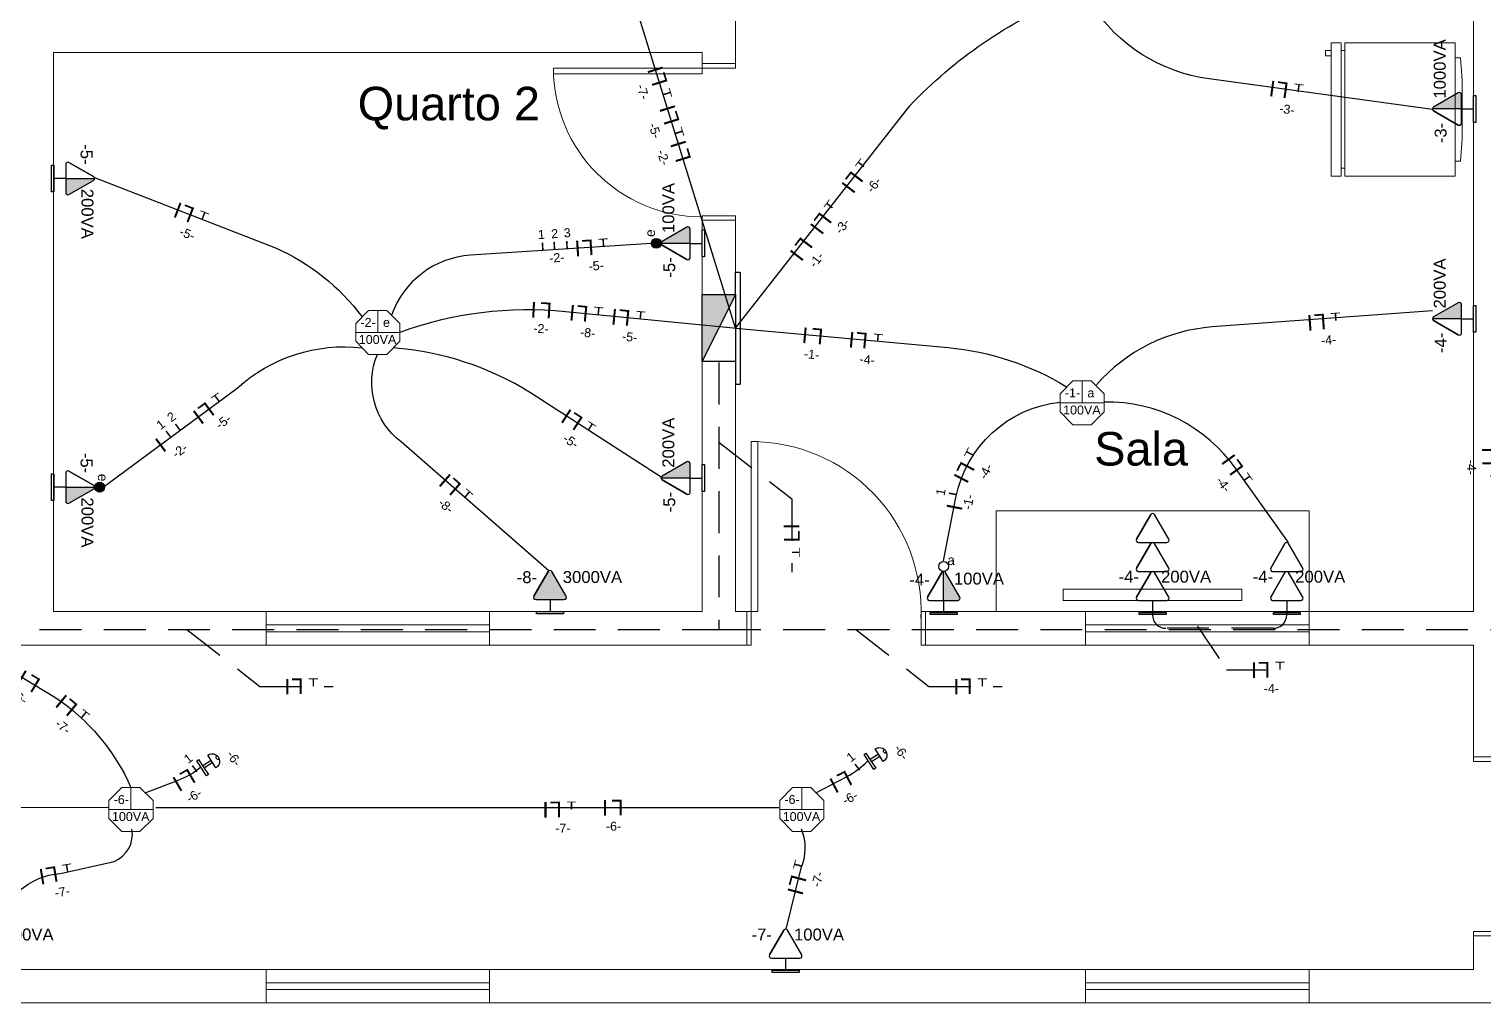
# Model space of a CAD drawing. Header units: millimetres. Extents: x 40 to 176, y -32 to 59.
# Drawn here: x 67.31 to 73.81, y -5.12 to -0.76 of the extents above; entities that cross this region are included whole.
import ezdxf
from ezdxf.enums import TextEntityAlignment as Align

# ---------------------------------------------------------------- set-up
doc = ezdxf.new("R2010")
doc.units = ezdxf.units.MM
doc.linetypes.add('HIDDEN', pattern=[0.375, 0.25, -0.125])
doc.layers.get('0').update_dxf_attribs({"lineweight": 30})
for name, color, linetype in [('1 - Circuitos', 7, 'Continuous'), ('22 - Textos', 7, 'Continuous'), ('5 - Identificadores', 7, 'Continuous'), ('7 - Eletroduto', 6, 'Continuous'), ('8 - Pontos de iluminação', 5, 'Continuous'), ('9 - Pontos de Tomadas', 240, 'Continuous'), ('Pontos de Tomadas', 240, 'Continuous')]:
    doc.layers.add(name, color=color, linetype=linetype)
for name, color, linetype, lineweight in [('21 - Portas', 251, 'Continuous', 9), ('3 - Cozinha', 160, 'Continuous', 20), ('4 - Edificação', 8, 'Continuous', 20)]:
    doc.layers.add(name, color=color, linetype=linetype, lineweight=lineweight)
doc.styles.add('Arial0', font='arial.ttf', dxfattribs={"height": 3.14658})
doc.styles.add('SEACAD_Arial', font='arial.ttf')
doc.styles.get("Standard").update_dxf_attribs({"font": 'arial.ttf'})
doc.styles.add('TEXTO_NOMEQUADRO', font='arial.ttf')

# ---------------------------------------------------------------- blocks, each defined once
blk = doc.blocks.new('DUPLEX320PL')
for p, q in [((-0.058, -0.1246), (-0.058, -0.6181)), ((-0.058, -0.1246), (0.538, -0.1246)), ((0.538, -0.6181), (0.538, -0.1246)), ((0.538, -0.6181), (-0.058, -0.6181)), ((0.538, -0.6338), (-0.058, -0.6338)), ((-0.058, -0.6338), (-0.058, -0.6799)), ((-0.023, -0.6181), (-0.023, -0.6338)), ((0.503, -0.6338), (0.503, -0.6181)), ((0.538, -0.6338), (0.538, -0.6799)), ((-0.058, -0.6799), (0.538, -0.6799))]:
    blk.add_line(p, q)
blk.add_lwpolyline([(0.4713, -0.1246), (0.4713, -0.1005), (0.3713, -0.0932), (0.1087, -0.0932), (0.0087, -0.1005), (0.0087, -0.1246)])
blk.add_lwpolyline([(0.4797, -0.6799), (0.4797, -0.7042), (0.5039, -0.7042), (0.5039, -0.6799)], close=True)
blk = doc.blocks.new('LAMPADA_TETO')
at = {"layer": '8 - Pontos de iluminação', "color": 5, "linetype": 'Continuous', "lineweight": 15, "true_color": 0x000005}
blk.add_lwpolyline([(0.0401, 0.0986), (-0.0412, 0.0986), (-0.0986, 0.0401), (-0.0986, -0.0395), (-0.0412, -0.098), (0.0401, -0.098), (0.0986, -0.0395), (0.0986, 0.0401)], close=True, dxfattribs=at)
for points in [[(0, 0), (0, 0.0986), (0, 0.0986)], [(0.0986, 0), (-0.0986, 0), (-0.0986, 0)]]:
    blk.add_lwpolyline(points, dxfattribs=at)
at = {"layer": '5 - Identificadores', "ltscale": 0.8, "flags": 4}
blk.add_attdef('I', (0.0233, 0.025), '', height=0.04, dxfattribs=at)
at = {"layer": '5 - Identificadores', "ltscale": 0.8}
blk.add_attdef('-N-', (-0.0775, 0.0247), '', height=0.04, dxfattribs=at)
at = {"layer": '5 - Identificadores', "ltscale": 0.8, "flags": 4}
blk.add_attdef('S-VA', text='', height=0.04, dxfattribs=at).set_placement((-0.0012, -0.0514), align=Align.CENTER)
blk = doc.blocks.new('CIRCUITO_TOMADA')
at = {"layer": '1 - Circuitos', "color": 1}
blk.add_attdef('I', (-0.074, -0.0364), '', height=0.07, dxfattribs=at)
at = {"layer": '1 - Circuitos', "color": 5}
blk.add_attdef('L', (0.0122, 0.035), '', height=0.07, rotation=180, dxfattribs=at)
at = {"layer": '1 - Circuitos', "color": 7, "width": 1.5}
blk.add_attdef('T', (0.0337, 0.0003), '', height=0.035, dxfattribs=at)
at = {"layer": '5 - Identificadores', "ltscale": 0.8}
blk.add_attdef('-N-', (-0.0167, -0.1035), '', height=0.04, dxfattribs=at)
blk = doc.blocks.new('CIRCUITO_LAMPADA')
at = {"layer": '1 - Circuitos', "color": 1}
blk.add_attdef('I', (-0.0831, -0.0365), '', height=0.07, dxfattribs=at)
at = {"layer": '1 - Circuitos', "color": 5}
blk.add_attdef('L', (0.0125, 0.035), '', height=0.07, rotation=180, dxfattribs=at)
at = {"layer": '5 - Identificadores', "ltscale": 0.8}
blk.add_attdef('-N-', (-0.066, -0.103), '', height=0.04, dxfattribs=at)
blk = doc.blocks.new('TOMADA MEDIA')
at = {"layer": '9 - Pontos de Tomadas'}
h = blk.add_hatch(color=256, dxfattribs=at)
h.dxf.hatch_style = 1
h.paths.add_polyline_path([(0.0084, 0.1784, 0.268035), (0, 0.1833), (0, 0.0536), (0.0636, 0.0536, 0.577243), (0.072, 0.0682)])
for p, q in [((-0.072, 0.0682), (-0.0084, 0.1784)), ((-0.0084, 0.1784), (-0.072, 0.0682)), ((-0.0084, 0.1784), (-0.072, 0.0682)), ((0, 0.0536), (0, 0.1833)), ((0.072, 0.0682), (0.0084, 0.1784)), ((-0.0636, 0.0536), (0.0636, 0.0536)), ((-0.06, -0.01), (-0.06, 0)), ((-0.06, 0), (0, 0)), ((0, 0.0536), (0, 0)), ((0, 0), (0.06, 0)), ((0.06, 0), (0.06, -0.01)), ((0.06, -0.01), (-0.06, -0.01))]:
    blk.add_line(p, q, dxfattribs=at)
for centre, start, end in [((0, 0.1735), 29.98164, 150.01836), ((-0.0636, 0.0634), 150.01836, 270), ((0.0636, 0.0634), 270, 29.98164)]:
    blk.add_arc(centre, 0.00975, start, end, dxfattribs=at)
at = {"layer": '5 - Identificadores', "color": 7, "style": 'Arial0'}
for tag, p in [('-N-', (-0.1533, 0.1203)), ('VA', (0.046, 0.1242))]:
    blk.add_attdef(tag, p, '', height=0.0534, dxfattribs=at)
blk = doc.blocks.new('CIRCUITO_3W_INTERRUPTOR')
at = {"layer": '1 - Circuitos', "color": 1}
blk.add_attdef('I', (-0.0712, -0.0364), '', height=0.07, dxfattribs=at)
at = {"layer": '1 - Circuitos', "color": 3, "width": 1.5}
for p in [(-0.0109, -0.0001), (0.0415, 0.0004)]:
    blk.add_attdef('I', p, '', height=0.035, dxfattribs=at)
at = {"layer": '5 - Identificadores', "ltscale": 0.8}
for tag, p in [('R', (-0.0185, 0.0522)), ('R', (0.0409, 0.0518)), ('-N-', (-0.0373, -0.0917))]:
    blk.add_attdef(tag, p, '', height=0.04, dxfattribs=at)
blk = doc.blocks.new('CIRCUITO_3W_RETORNOS')
at = {"layer": '1 - Circuitos', "color": 3, "width": 1.5}
for p in [(-0.0629, -0.0004), (-0.0104, 0.0001), (0.0461, 0.0006)]:
    blk.add_attdef('I', p, '', height=0.035, dxfattribs=at)
at = {"layer": '5 - Identificadores', "ltscale": 0.8}
for tag, p in [('R', (-0.0704, 0.0519)), ('R', (-0.011, 0.0515)), ('R', (0.0456, 0.052)), ('-N-', (-0.0269, -0.0561))]:
    blk.add_attdef(tag, p, '', height=0.04, dxfattribs=at)
blk = doc.blocks.new('TOMADA BAIXA')
at = {"layer": '9 - Pontos de Tomadas'}
for p, q in [((-0.072, 0.0682), (-0.0084, 0.1784)), ((-0.0084, 0.1784), (-0.072, 0.0682)), ((-0.0084, 0.1784), (-0.072, 0.0682)), ((0.072, 0.0682), (0.0084, 0.1784)), ((-0.0636, 0.0536), (0.0636, 0.0536)), ((-0.06, -0.01), (-0.06, 0)), ((-0.06, 0), (0, 0)), ((0, 0.0536), (0, 0)), ((0, 0), (0.06, 0)), ((0.06, 0), (0.06, -0.01)), ((0.06, -0.01), (-0.06, -0.01))]:
    blk.add_line(p, q, dxfattribs=at)
for centre, start, end in [((0, 0.1735), 29.98164, 150.01836), ((-0.0636, 0.0634), 150.01836, 270), ((0.0636, 0.0634), 270, 29.98164)]:
    blk.add_arc(centre, 0.00975, start, end, dxfattribs=at)
at = {"layer": '5 - Identificadores', "color": 7, "style": 'Arial0'}
for tag, p in [('-N-', (-0.1524, 0.1329)), ('VA', (0.0376, 0.1329))]:
    blk.add_attdef(tag, p, '', height=0.0534, dxfattribs=at)
blk = doc.blocks.new('FASE_RETORNO')
at = {"layer": '1 - Circuitos', "color": 1}
blk.add_attdef('I', (-0.014, -0.0359), '', height=0.07, dxfattribs=at)
at = {"layer": '1 - Circuitos', "color": 3, "width": 1.5}
blk.add_attdef('I', (0.0462, 0.0004), '', height=0.035, dxfattribs=at)
at = {"layer": '5 - Identificadores', "ltscale": 0.8}
for tag, p in [('R', (0.0387, 0.0527)), ('-N-', (0.0004, -0.0772))]:
    blk.add_attdef(tag, p, '', height=0.04, dxfattribs=at)
blk = doc.blocks.new('SENSOR_DE_PRESENCA')
at = {"layer": '8 - Pontos de iluminação'}
for p, q in [((-0.006, -0.0546), (-0.006, -0.01)), ((0.006, -0.0546), (0.006, -0.01))]:
    blk.add_line(p, q, dxfattribs=at)
blk.add_lwpolyline([(0.04, -0.01), (0.04, 0), (0, 0), (-0.04, 0), (-0.04, -0.01), (0, -0.01)], close=True, dxfattribs=at)
blk.add_lwpolyline([(0.0336, -0.0546), (-0.0336, -0.0546, 1.045949)], format="xyb", close=True, dxfattribs=at)
blk.add_arc((0, -0.0897), 0.01, 8.55438, 171.44562, dxfattribs=at)
at = {"layer": '5 - Identificadores', "ltscale": 0.8}
blk.add_attdef('-1-', (0.009, -0.1258), '', height=0.04, dxfattribs=at)
blk = doc.blocks.new('TOMADA_ALTA')
at = {"layer": 'Pontos de Tomadas'}
h = blk.add_hatch(color=256, dxfattribs=at)
h.dxf.hatch_style = 1
h.paths.add_polyline_path([(0.0636, 0.0536, 0.577243), (0.072, 0.0682), (0.0084, 0.1784, 0.577564), (-0.0084, 0.1784), (-0.072, 0.0682, 0.577243), (-0.0636, 0.0536)])
for p, q in [((-0.072, 0.0682), (-0.0084, 0.1784)), ((-0.0084, 0.1784), (-0.072, 0.0682)), ((-0.0084, 0.1784), (-0.072, 0.0682)), ((0.072, 0.0682), (0.0084, 0.1784)), ((-0.0636, 0.0536), (0.0636, 0.0536)), ((-0.06, -0.01), (-0.06, 0)), ((-0.06, 0), (0, 0)), ((0, 0.0536), (0, 0)), ((0, 0), (0.06, 0)), ((0.06, 0), (0.06, -0.01)), ((0.06, -0.01), (-0.06, -0.01))]:
    blk.add_line(p, q, dxfattribs=at)
for centre, start, end in [((0, 0.1735), 29.98164, 150.01836), ((-0.0636, 0.0634), 150.01836, 270), ((0.0636, 0.0634), 270, 29.98164)]:
    blk.add_arc(centre, 0.00975, start, end, dxfattribs=at)
at = {"layer": '5 - Identificadores', "color": 7, "style": 'Arial0'}
for tag, p in [('-N-', (-0.1488, 0.1269)), ('VA', (0.0571, 0.1277))]:
    blk.add_attdef(tag, p, '', height=0.0534, dxfattribs=at)

msp = doc.modelspace()

# ---------------------------------------------------------------- hatches: boundary and pattern name
at = {"layer": '7 - Eletroduto'}
h = msp.add_hatch(color=256, dxfattribs=at)
h.dxf.hatch_style = 1
h.paths.add_polyline_path([(70.3208, -1.9504), (70.3208, -2.2504), (70.4708, -1.9504)])
at = {"layer": '9 - Pontos de Tomadas'}
h = msp.add_hatch(color=256, dxfattribs=at)
h.dxf.hatch_style = 1
h.paths.add_polyline_path([(70.0939, -1.7215, 1), (70.1379, -1.7215, 1)])
h = msp.add_hatch(color=256, dxfattribs=at)
h.dxf.hatch_style = 1
h.paths.add_polyline_path([(67.6485, -2.8115, 1), (67.6045, -2.8115, 1)])

# ---------------------------------------------------------------- linework, layer by layer
at = {"layer": '21 - Portas'}
for p, q in [((69.3708, -3.4277), (68.3708, -3.4277)), ((73.0358, -3.4277), (72.0358, -3.4277)), ((69.3708, -3.4577), (68.3708, -3.4577)), ((73.0358, -3.4577), (72.0358, -3.4577)), ((69.3708, -5.0277), (68.3708, -5.0277)), ((69.3708, -5.0577), (68.3708, -5.0577)), ((73.0358, -5.0277), (72.0358, -5.0277)), ((73.0358, -5.0577), (72.0358, -5.0577))]:
    msp.add_line(p, q, dxfattribs=at)
for points in [[(70.3208, -0.9377), (70.3208, -0.9639), (69.6558, -0.9639), (69.6558, -0.9377)], [(70.3208, -0.9377), (70.4708, -0.9377), (70.4708, -0.9177), (70.3208, -0.9177)], [(70.3208, -1.6177), (70.4708, -1.6177), (70.4708, -1.5977), (70.3208, -1.5977)], [(70.5408, -3.3677), (70.5708, -3.3677), (70.5708, -2.6077), (70.5408, -2.6077)], [(69.3708, -3.3677), (68.3708, -3.3677), (68.3708, -3.5177), (69.3708, -3.5177)], [(70.5208, -3.3677), (70.5208, -3.5177), (70.5408, -3.5177), (70.5408, -3.3677)], [(71.3008, -3.3677), (71.3008, -3.5177), (71.3208, -3.5177), (71.3208, -3.3677)], [(73.0358, -3.3677), (72.0358, -3.3677), (72.0358, -3.5177), (73.0358, -3.5177)], [(73.9208, -4.0377), (73.7708, -4.0377), (73.7708, -4.0177), (73.9208, -4.0177)], [(73.9208, -4.8177), (73.7708, -4.8177), (73.7708, -4.7977), (73.9208, -4.7977)], [(69.3708, -4.9677), (68.3708, -4.9677), (68.3708, -5.1177), (69.3708, -5.1177)], [(73.0358, -4.9677), (72.0358, -4.9677), (72.0358, -5.1177), (73.0358, -5.1177)]]:
    msp.add_lwpolyline(points, close=True, dxfattribs=at)
for centre, radius, start, end in [((70.3208, -0.9377), 0.665, 180, 270), ((70.5408, -3.3677), 0.76, 357.73774, 90)]:
    msp.add_arc(centre, radius, start, end, dxfattribs=at)
at = {"layer": '3 - Cozinha'}
for points in [[(73.0358, -2.9177), (71.6358, -2.9177), (71.6358, -3.3677), (73.0358, -3.3677)], [(72.7358, -3.2677), (71.9358, -3.2677), (71.9358, -3.3177), (72.7358, -3.3177)]]:
    msp.add_lwpolyline(points, close=True, dxfattribs=at)
at = {"layer": '4 - Edificação'}
for p, q in [((73.7708, 0.3823), (73.7708, -3.3677)), ((70.4708, -0.6677), (70.4708, -0.9177)), ((67.4208, -3.3677), (67.4208, -0.8677)), ((67.4208, -0.8677), (70.3208, -0.8677)), ((70.3208, -0.9177), (70.3208, -0.8677)), ((70.4708, -0.9177), (70.3208, -0.9177)), ((70.4708, -1.6177), (70.3208, -1.6177)), ((70.3208, -1.6177), (70.3208, -3.3677)), ((70.4708, -3.3677), (70.4708, -1.6177)), ((70.3208, -3.3677), (67.4208, -3.3677)), ((70.5408, -3.3677), (70.4708, -3.3677)), ((73.7708, -3.3677), (71.3008, -3.3677)), ((71.3208, -3.5177), (71.3208, -3.3677)), ((63.6208, -3.5177), (70.5408, -3.5177)), ((71.3008, -3.5177), (73.7708, -3.5177)), ((73.7708, -3.5177), (73.7708, -4.0177)), ((73.9208, -4.0177), (73.7708, -4.0177)), ((73.7708, -4.9677), (73.7708, -4.8177)), ((73.7708, -4.8177), (73.9208, -4.8177)), ((61.6708, -4.9677), (73.7708, -4.9677)), ((55.6708, -5.1177), (80.4208, -5.1177))]:
    msp.add_line(p, q, dxfattribs=at)
msp.add_lwpolyline([(53.5708, -5.1177), (80.5708, -5.1177), (80.5708, 2.8823), (53.5708, 2.8823)], close=True, dxfattribs=at)
at = {"layer": '7 - Eletroduto'}
for p, q in [((70.4708, -1.9504), (70.4708, -1.8504)), ((70.4708, -1.8504), (70.4908, -1.8504)), ((70.4908, -1.8504), (70.4908, -2.3504)), ((70.3208, -2.2504), (70.3208, -1.9504)), ((70.3208, -1.9504), (70.4708, -1.9504)), ((70.4708, -1.9504), (70.3208, -2.2504)), ((70.4708, -1.9504), (70.4708, -2.2504)), ((70.4708, -2.2504), (70.3208, -2.2504)), ((70.4708, -2.2504), (70.4708, -2.3504)), ((70.4708, -2.3504), (70.4908, -2.3504)), ((72.3358, -3.3677), (72.3358, -3.3827)), ((72.9358, -3.3677), (72.9358, -3.3827)), ((64.8776, -4.2362), (67.6644, -4.2445)), ((67.8772, -4.2445), (70.6644, -4.2445))]:
    msp.add_line(p, q, dxfattribs=at)
at = {"layer": '7 - Eletroduto', "linetype": 'HIDDEN', "ltscale": 0.75}
for p, q in [((70.3967, -2.2541), (70.3967, -3.4479)), ((70.3958, -2.61), (70.7228, -2.8643)), ((70.7228, -2.8643), (70.7228, -3.1913)), ((72.8758, -3.4427), (72.3958, -3.4427)), ((67.07, -3.4479), (70.3967, -3.4479)), ((68.0165, -3.4479), (68.3435, -3.7022)), ((70.3967, -3.4479), (77.2167, -3.4479)), ((71.0086, -3.4479), (71.3356, -3.7022)), ((68.3435, -3.7022), (68.6705, -3.7022)), ((71.3356, -3.7022), (71.6626, -3.7022))]:
    msp.add_line(p, q, dxfattribs=at)
at = {"layer": '7 - Eletroduto', "linetype": 'HIDDEN', "ltscale": 0.7}
for p, q in [((72.5374, -3.4326), (72.6671, -3.6278)), ((72.6671, -3.6278), (72.9418, -3.6278))]:
    msp.add_line(p, q, dxfattribs=at)
at = {"layer": '7 - Eletroduto'}
for points in [[(70.4709, -2.1003), (69.937, -0.3756, 0.303048), (68.9406, 0.4363, 60.310007)], [(70.4708, -2.1004), (71.2501, -1.1069, -0.106289), (71.9591, -0.6202, -2.210213)], [(73.5875, -1.1227), (72.589, -0.9862, -0.217758), (72.061, -0.6517, 6.805289)], [(67.6041, -1.4277), (68.4128, -1.7414, -0.129867), (68.8008, -2.0506, -0.492132)], [(70.0939, -1.7215), (69.285, -1.7746, 0.300964), (68.9326, -2.0427, 4.373935)], [(70.4911, -2.1043), (69.7106, -2.0274, 0.112765), (68.9698, -2.1198, -1.427404)], [(73.5875, -2.0227), (72.6019, -2.0954, 0.197624), (72.0852, -2.3539, 45.154971)], [(70.4708, -2.1004), (71.4217, -2.1874, -0.114414), (71.9508, -2.3623, 0.280528)], [(67.6481, -2.8077), (68.2419, -2.3685, -0.215908), (68.8008, -2.1887, -0.692834)], [(70.1375, -2.767), (69.554, -2.3897, 0.121026), (68.94, -2.1887, -0.369261)], [(69.6354, -3.1861), (68.9751, -2.6084, -0.341734), (68.869, -2.2179, 382.947061)], [(71.401, -3.1404), (71.4563, -2.8585, -0.328879), (71.9221, -2.4316, 0.899041)], [(72.9443, -3.0596), (72.7111, -2.7327, 0.249814), (72.1193, -2.4314, -4.254472)], [(66.9284, -3.4492), (67.4265, -3.7501, -0.140682), (67.7668, -4.1544, -0.265269)], [(67.1593, -4.7881, -0.318597), (67.4515, -4.5384), (67.691, -4.4854, 0.353081), (67.7712, -4.3412, 17.605746)], [(70.6969, -4.7884), (70.7642, -4.5155, 0.194699), (70.7663, -4.3412, -4.674369)]]:
    msp.add_lwpolyline(points, format="xyb", dxfattribs=at)
for centre, start, end in [((72.3958, -3.3827), 180, 270), ((72.8758, -3.3827), 270, 0)]:
    msp.add_arc(centre, 0.06, start, end, dxfattribs=at)
at = {"layer": '8 - Pontos de iluminação'}
for points in [[(67.8308, -4.1784), (67.9747, -4.1233, 0.082035), (68.0775, -4.0632, -0.114062)], [(70.8305, -4.1779), (70.9671, -4.1066, 0.082035), (71.0623, -4.035, -0.114062)]]:
    msp.add_lwpolyline(points, format="xyb", dxfattribs=at)
at = {"layer": '9 - Pontos de Tomadas'}
for p, q in [((72.2642, -3.0439), (72.3277, -2.9338)), ((72.3277, -2.9338), (72.2642, -3.0439)), ((72.3277, -2.9338), (72.2642, -3.0439)), ((72.4082, -3.0439), (72.3446, -2.9338)), ((72.2642, -3.1736), (72.3277, -3.0634)), ((72.3277, -3.0634), (72.2642, -3.1736)), ((72.3277, -3.0634), (72.2642, -3.1736)), ((72.2726, -3.0586), (72.3997, -3.0586)), ((72.4082, -3.1736), (72.3446, -3.0634)), ((72.8642, -3.1736), (72.9277, -3.0634)), ((72.9277, -3.0634), (72.8642, -3.1736)), ((72.9277, -3.0634), (72.8642, -3.1736)), ((73.0082, -3.1736), (72.9446, -3.0634)), ((72.2726, -3.1882), (72.3997, -3.1882)), ((72.8726, -3.1882), (72.9997, -3.1882))]:
    msp.add_line(p, q, dxfattribs=at)
for centre in [(70.1159, -1.7215), (67.6265, -2.8115), (71.4014, -3.1662)]:
    msp.add_circle(centre, 0.022, dxfattribs=at)
for centre, start, end in [((72.3362, -2.9386), 29.98164, 150.01836), ((72.2726, -3.0488), 150.01836, 270), ((72.3997, -3.0488), 270, 29.98164), ((72.3362, -3.0683), 29.98164, 150.01836), ((72.9362, -3.0683), 29.98164, 150.01836), ((72.2726, -3.1785), 150.01836, 270), ((72.3997, -3.1785), 270, 29.98164), ((72.8726, -3.1785), 150.01836, 270), ((72.9997, -3.1785), 270, 29.98164), ((72.9362, -3.198), 29.98164, 150.01836)]:
    msp.add_arc(centre, 0.00975, start, end, dxfattribs=at)

# ---------------------------------------------------------------- block references
at = {"layer": '3 - Cozinha', "xscale": -1, "rotation": 270.000000000013}
msp.add_blockref('DUPLEX320PL', (73.814, -1.3627), dxfattribs=at)
at = {"layer": '8 - Pontos de iluminação', "color": 142}
ref = msp.add_blockref('LAMPADA_TETO', (68.8707, -2.1199), dxfattribs=at)
ref.add_attrib('-N-', '-2-', (68.7932, -2.0952), dxfattribs={"layer": '5 - Identificadores', "ltscale": 0.8, "height": 0.04})
ref.add_attrib('I', 'e', (68.894, -2.0949), dxfattribs={"layer": '5 - Identificadores', "ltscale": 0.8, "height": 0.04})
ref.add_attrib('S-VA', '100VA', dxfattribs={"layer": '5 - Identificadores', "ltscale": 0.8, "height": 0.04}).set_placement((68.8695, -2.1713), align=Align.CENTER)
ref = msp.add_blockref('LAMPADA_TETO', (67.7668, -4.253), dxfattribs=at)
ref.add_attrib('-N-', '-6-', (67.6893, -4.2283), dxfattribs={"layer": '5 - Identificadores', "ltscale": 0.8, "height": 0.04})
ref.add_attrib('S-VA', '100VA', dxfattribs={"layer": '5 - Identificadores', "ltscale": 0.8, "height": 0.04}).set_placement((67.7656, -4.3044), align=Align.CENTER)
ref = msp.add_blockref('LAMPADA_TETO', (70.7668, -4.253), dxfattribs=at)
ref.add_attrib('-N-', '-6-', (70.6893, -4.2283), dxfattribs={"layer": '5 - Identificadores', "ltscale": 0.8, "height": 0.04})
ref.add_attrib('S-VA', '100VA', dxfattribs={"layer": '5 - Identificadores', "ltscale": 0.8, "height": 0.04}).set_placement((70.7656, -4.3044), align=Align.CENTER)
at = {"layer": '9 - Pontos de Tomadas', "color": 142}
for name, p, rotation, values in [('TOMADA MEDIA', (73.7712, -1.1203), 90.00000000000026, {'VA': '1000VA', '-N-': '-3-'}), ('CIRCUITO_TOMADA', (70.1312, -1.0028), 287.2003865185217, {'T': 'T', '-N-': '-7-', 'L': 'L', 'I': 'I'}), ('CIRCUITO_TOMADA', (72.9312, -1.0366), 352.21683686922, {'T': 'T', '-N-': '-3-', 'L': 'L', 'I': 'I'}), ('CIRCUITO_TOMADA', (70.1849, -1.1762), 287.2003865185217, {'T': 'T', '-N-': '-5-', 'L': 'L', 'I': 'I'}), ('TOMADA MEDIA', (67.4212, -1.4314), 269.9999999999999, {'VA': '200VA', '-N-': '-5-'}), ('CIRCUITO_LAMPADA', (70.2366, -1.3433), 287.2003865185217, {'-N-': '-2-', 'L': 'L', 'I': 'I'}), ('CIRCUITO_TOMADA', (71.0115, -1.4232), 52.61033386011944, {'T': 'T', '-N-': '-6-', 'L': 'L', 'I': 'I'}), ('TOMADA MEDIA', (70.3212, -1.7214), 90.00000000000026, {'VA': '100VA', '-N-': '-5-'}), ('CIRCUITO_TOMADA', (68.0325, -1.5938), 338.7983154311495, {'T': 'T', '-N-': '-5-', 'L': 'L', 'I': 'I'}), ('CIRCUITO_TOMADA', (70.8708, -1.6074), 52.61033386011944, {'T': 'T', '-N-': '-3-', 'L': 'L', 'I': 'I'}), ('CIRCUITO_TOMADA', (69.8246, -1.7391), 3.756449424633721, {'T': 'T', '-N-': '-5-', 'L': 'L', 'I': 'I'}), ('CIRCUITO_LAMPADA', (70.7855, -1.7189), 52.61033386011944, {'-N-': '-1-', 'L': 'L', 'I': 'I'}), ('TOMADA MEDIA', (73.7712, -2.0587), 90.00000000000026, {'VA': '200VA', '-N-': '-4-'}), ('CIRCUITO_LAMPADA', (69.6371, -2.0215), 356.7583092089079, {'-N-': '-2-', 'L': 'L', 'I': 'I'}), ('CIRCUITO_TOMADA', (69.8004, -2.0362), 354.3730939806119, {'T': 'T', '-N-': '-8-', 'L': 'L', 'I': 'I'}), ('CIRCUITO_TOMADA', (69.9883, -2.0547), 354.3730939806119, {'T': 'T', '-N-': '-5-', 'L': 'L', 'I': 'I'}), ('CIRCUITO_TOMADA', (73.0999, -2.0712), 4.218713010286398, {'T': 'T', '-N-': '-4-', 'L': 'L', 'I': 'I'}), ('CIRCUITO_LAMPADA', (70.8506, -2.1377), 354.6559115696506, {'-N-': '-1-', 'L': 'L', 'I': 'I'}), ('CIRCUITO_TOMADA', (71.0501, -2.1564), 354.6559115696506, {'T': 'T', '-N-': '-4-', 'L': 'L', 'I': 'I'}), ('CIRCUITO_TOMADA', (68.1161, -2.4616), 36.48780398059478, {'T': 'T', '-N-': '-5-', 'L': 'L', 'I': 'I'}), ('CIRCUITO_TOMADA', (69.765, -2.5261), 327.1157034009939, {'T': 'T', '-N-': '-5-', 'L': 'L', 'I': 'I'}), ('TOMADA MEDIA', (70.3212, -2.7707), 90.00000000000026, {'VA': '200VA', '-N-': '-5-'}), ('TOMADA MEDIA', (67.4212, -2.8114), 269.9999999999999, {'VA': '200VA', '-N-': '-5-'}), ('CIRCUITO_TOMADA', (71.5072, -2.718), 62.40534543799819, {'T': 'T', '-N-': '-4-', 'L': 'L', 'I': 'I'}), ('CIRCUITO_TOMADA', (72.7114, -2.7364), 305.5003960808725, {'T': 'T', '-N-': '-4-', 'L': 'L', 'I': 'I'}), ('CIRCUITO_TOMADA', (73.8462, -2.7056), 270, {'T': 'T', '-N-': '-4-', 'L': 'L', 'I': 'I'}), ('CIRCUITO_TOMADA', (69.2173, -2.8203), 318.8212452145153, {'T': 'T', '-N-': '-8-', 'L': 'L', 'I': 'I'}), ('TOMADA BAIXA', (72.3362, -3.3714), 359.9999999990409, {'VA': '200VA', '-N-': '-4-'}), ('TOMADA BAIXA', (72.9362, -3.3714), 359.9999999990409, {'VA': '200VA', '-N-': '-4-'}), ('CIRCUITO_LAMPADA', (67.3389, -3.6972), 328.8677216211175, {'-N-': '-6-', 'L': 'L', 'I': 'I'}), ('CIRCUITO_TOMADA', (67.5024, -3.8067), 320.4376679246735, {'T': 'T', '-N-': '-7-', 'L': 'L', 'I': 'I'}), ('CIRCUITO_LAMPADA', (68.0339, -4.1027), 30.31736136283335, {'-N-': '-6-', 'L': 'L', 'I': 'I'}), ('CIRCUITO_LAMPADA', (70.9724, -4.1119), 27.56907309342951, {'-N-': '-6-', 'L': 'L', 'I': 'I'}), ('CIRCUITO_TOMADA', (70.7524, -4.5602), 75.29597138602509, {'T': 'T', '-N-': '-7-', 'L': 'L', 'I': 'I'}), ('CIRCUITO_TOMADA', (67.4284, -4.5414), 9.488692587391162, {'T': 'T', '-N-': '-7-', 'L': 'L', 'I': 'I'})]:
    msp.add_blockref(name, p, dxfattribs=dict(at, rotation=rotation)).add_auto_attribs(values)
ref = msp.add_blockref('CIRCUITO_3W_RETORNOS', (69.6617, -1.7498), dxfattribs=dict(at, rotation=3.756449424633721))
ref.add_attrib('I', 'I', (69.7077, -1.7461), dxfattribs={"layer": '1 - Circuitos', "color": 3, "height": 0.035, "rotation": 3.75645, "width": 1.5})
ref.add_attrib('R', '3', (69.7038, -1.6949), dxfattribs={"layer": '5 - Identificadores', "ltscale": 0.8, "height": 0.04, "rotation": 3.75645})
ref.add_attrib('I', 'I', (69.599, -1.7542), dxfattribs={"layer": '1 - Circuitos', "color": 3, "height": 0.035, "rotation": 3.75645, "width": 1.5})
ref.add_attrib('-N-', '-2-', (69.6386, -1.8075), dxfattribs={"layer": '5 - Identificadores', "ltscale": 0.8, "height": 0.04, "rotation": 3.75645})
ref.add_attrib('R', '1', (69.5881, -1.7026), dxfattribs={"layer": '5 - Identificadores', "ltscale": 0.8, "height": 0.04, "rotation": 3.75645})
ref.add_attrib('I', 'I', (69.6513, -1.7503), dxfattribs={"layer": '1 - Circuitos', "color": 3, "height": 0.035, "rotation": 3.75645, "width": 1.5})
ref.add_attrib('R', '2', (69.6474, -1.6991), dxfattribs={"layer": '5 - Identificadores', "ltscale": 0.8, "height": 0.04, "rotation": 3.75645})
ref = msp.add_blockref('LAMPADA_TETO', (72.0211, -2.4351), dxfattribs=at)
ref.add_attrib('-N-', '-1-', (71.9436, -2.4104), dxfattribs={"layer": '5 - Identificadores', "ltscale": 0.8, "height": 0.04})
ref.add_attrib('I', 'a', (72.0444, -2.41), dxfattribs={"layer": '5 - Identificadores', "ltscale": 0.8, "height": 0.04})
ref.add_attrib('S-VA', '100VA', dxfattribs={"layer": '5 - Identificadores', "ltscale": 0.8, "height": 0.04}).set_placement((72.0198, -2.4865), align=Align.CENTER)
ref = msp.add_blockref('CIRCUITO_3W_INTERRUPTOR', (67.945, -2.5881), dxfattribs=dict(at, rotation=36.48780398059478))
ref.add_attrib('I', 'I', (67.9094, -2.6597), dxfattribs={"layer": '1 - Circuitos', "color": 1, "height": 0.07, "rotation": 36.4878})
ref.add_attrib('I', 'I', (67.9363, -2.5947), dxfattribs={"layer": '1 - Circuitos', "color": 3, "height": 0.035, "rotation": 36.4878, "width": 1.5})
ref.add_attrib('-N-', '-2-', (67.9696, -2.684), dxfattribs={"layer": '5 - Identificadores', "ltscale": 0.8, "height": 0.04, "rotation": 36.4878})
ref.add_attrib('R', '1', (67.8991, -2.5571), dxfattribs={"layer": '5 - Identificadores', "ltscale": 0.8, "height": 0.04, "rotation": 36.4878})
ref.add_attrib('I', 'I', (67.9781, -2.5631), dxfattribs={"layer": '1 - Circuitos', "color": 3, "height": 0.035, "rotation": 36.4878, "width": 1.5})
ref.add_attrib('R', '2', (67.9471, -2.5221), dxfattribs={"layer": '5 - Identificadores', "ltscale": 0.8, "height": 0.04, "rotation": 36.4878})
ref = msp.add_blockref('FASE_RETORNO', (71.4491, -2.9006), dxfattribs=dict(at, rotation=78.9061427361426))
ref.add_attrib('R', '1', (71.4049, -2.8525), dxfattribs={"layer": '5 - Identificadores', "ltscale": 0.8, "height": 0.04, "rotation": 78.90614})
ref.add_attrib('-N-', '-1-', (71.525, -2.9151), dxfattribs={"layer": '5 - Identificadores', "ltscale": 0.8, "height": 0.04, "rotation": 78.90614})
ref.add_attrib('I', 'I', (71.4576, -2.8551), dxfattribs={"layer": '1 - Circuitos', "color": 3, "height": 0.035, "rotation": 78.90614, "width": 1.5})
ref.add_attrib('I', 'I', (71.4816, -2.9212), dxfattribs={"layer": '1 - Circuitos', "color": 1, "height": 0.07, "rotation": 78.90614})
ref = msp.add_blockref('CIRCUITO_TOMADA', (70.7228, -3.0469), dxfattribs=dict(at, rotation=270))
ref.add_attrib('T', 'T', (70.7231, -3.0806), dxfattribs={"layer": '1 - Circuitos', "color": 7, "height": 0.035, "rotation": 270, "width": 1.5})
ref.add_attrib('L', 'L', (70.7579, -3.0591), dxfattribs={"layer": '1 - Circuitos', "color": 5, "height": 0.07, "rotation": 90})
ref.add_attrib('I', 'I', (70.6864, -2.973), dxfattribs={"layer": '1 - Circuitos', "color": 1, "height": 0.07, "rotation": 270})
for name, p, values in [('TOMADA_ALTA', (69.6409, -3.3677), {'-N-': '-8-', 'VA': '3000VA'}), ('TOMADA MEDIA', (71.4014, -3.3714), {'VA': '100VA', '-N-': '-4-'}), ('CIRCUITO_TOMADA', (72.85, -3.6278), {'T': 'T', '-N-': '-4-', 'L': 'L', 'I': 'I'}), ('CIRCUITO_TOMADA', (69.6811, -4.2527), {'T': 'T', '-N-': '-7-', 'L': 'L', 'I': 'I'}), ('CIRCUITO_LAMPADA', (69.957, -4.2445), {'-N-': '-6-', 'L': 'L', 'I': 'I'}), ('TOMADA BAIXA', (67.1593, -4.9714), {'VA': '100VA', '-N-': '-7-'}), ('TOMADA BAIXA', (70.6946, -4.9714), {'VA': '100VA', '-N-': '-7-'})]:
    msp.add_blockref(name, p, dxfattribs=at).add_auto_attribs(values)
ref = msp.add_blockref('CIRCUITO_TOMADA', (68.5261, -3.7022), dxfattribs=at)
ref.add_attrib('T', 'T', (68.5598, -3.7019), dxfattribs={"layer": '1 - Circuitos', "color": 7, "height": 0.035, "width": 1.5})
ref.add_attrib('L', 'L', (68.5383, -3.6671), dxfattribs={"layer": '1 - Circuitos', "color": 5, "height": 0.07, "rotation": 180})
ref.add_attrib('I', 'I', (68.4521, -3.7386), dxfattribs={"layer": '1 - Circuitos', "color": 1, "height": 0.07})
ref = msp.add_blockref('CIRCUITO_TOMADA', (71.5182, -3.7022), dxfattribs=at)
ref.add_attrib('T', 'T', (71.5519, -3.7019), dxfattribs={"layer": '1 - Circuitos', "color": 7, "height": 0.035, "width": 1.5})
ref.add_attrib('L', 'L', (71.5304, -3.6671), dxfattribs={"layer": '1 - Circuitos', "color": 5, "height": 0.07, "rotation": 180})
ref.add_attrib('I', 'I', (71.4442, -3.7386), dxfattribs={"layer": '1 - Circuitos', "color": 1, "height": 0.07})
ref = msp.add_blockref('SENSOR_DE_PRESENCA', (71.0676, -4.0403), dxfattribs=dict(at, xscale=-1, rotation=123.3137945393119))
ref.add_attrib('-1-', '-6-', (71.1777, -3.9787), dxfattribs={"layer": '5 - Identificadores', "ltscale": 0.8, "height": 0.04, "rotation": 303.31379})
ref = msp.add_blockref('SENSOR_DE_PRESENCA', (68.0829, -4.0684), dxfattribs=dict(at, xscale=-1, rotation=123.3137945393119))
ref.add_attrib('-1-', '-6-', (68.1929, -4.0069), dxfattribs={"layer": '5 - Identificadores', "ltscale": 0.8, "height": 0.04, "rotation": 303.31379})

# ---------------------------------------------------------------- texts
at = {"layer": '1 - Circuitos', "color": 3, "width": 1.5}
for p in [(68.0543, -4.0904), (71.0182, -4.0835)]:
    msp.add_attdef('I', p, 'I', height=0.035, rotation=37.65577, dxfattribs=at)
at = {"layer": '22 - Textos', "char_height": 0.15, "attachment_point": 1, "style": 'TEXTO_NOMEQUADRO'}
for s, insert, width in [('{\\C252;Quarto 2}', (68.7808, -1.0214), 0.855124), ('{\\C252;Sala}', (72.0749, -2.565), 0.67308)]:
    msp.add_mtext(s, dxfattribs=dict(at, insert=insert, width=width))
at = {"layer": '5 - Identificadores', "style": 'SEACAD_Arial'}
for rotation, p in [(89.13081, (70.1103, -1.6931)), (270, (67.6188, -2.752))]:
    msp.add_text('e', height=0.044, rotation=rotation, dxfattribs=at).set_placement(p)
msp.add_text('a', height=0.044, dxfattribs=at).set_placement((71.4178, -3.1599))
at = {"layer": '5 - Identificadores', "ltscale": 0.8}
for p in [(68.0224, -4.05), (70.9864, -4.0432)]:
    msp.add_attdef('1', p, '2', height=0.04, rotation=37.65577, dxfattribs=at)

doc.saveas('drawing.dxf')
